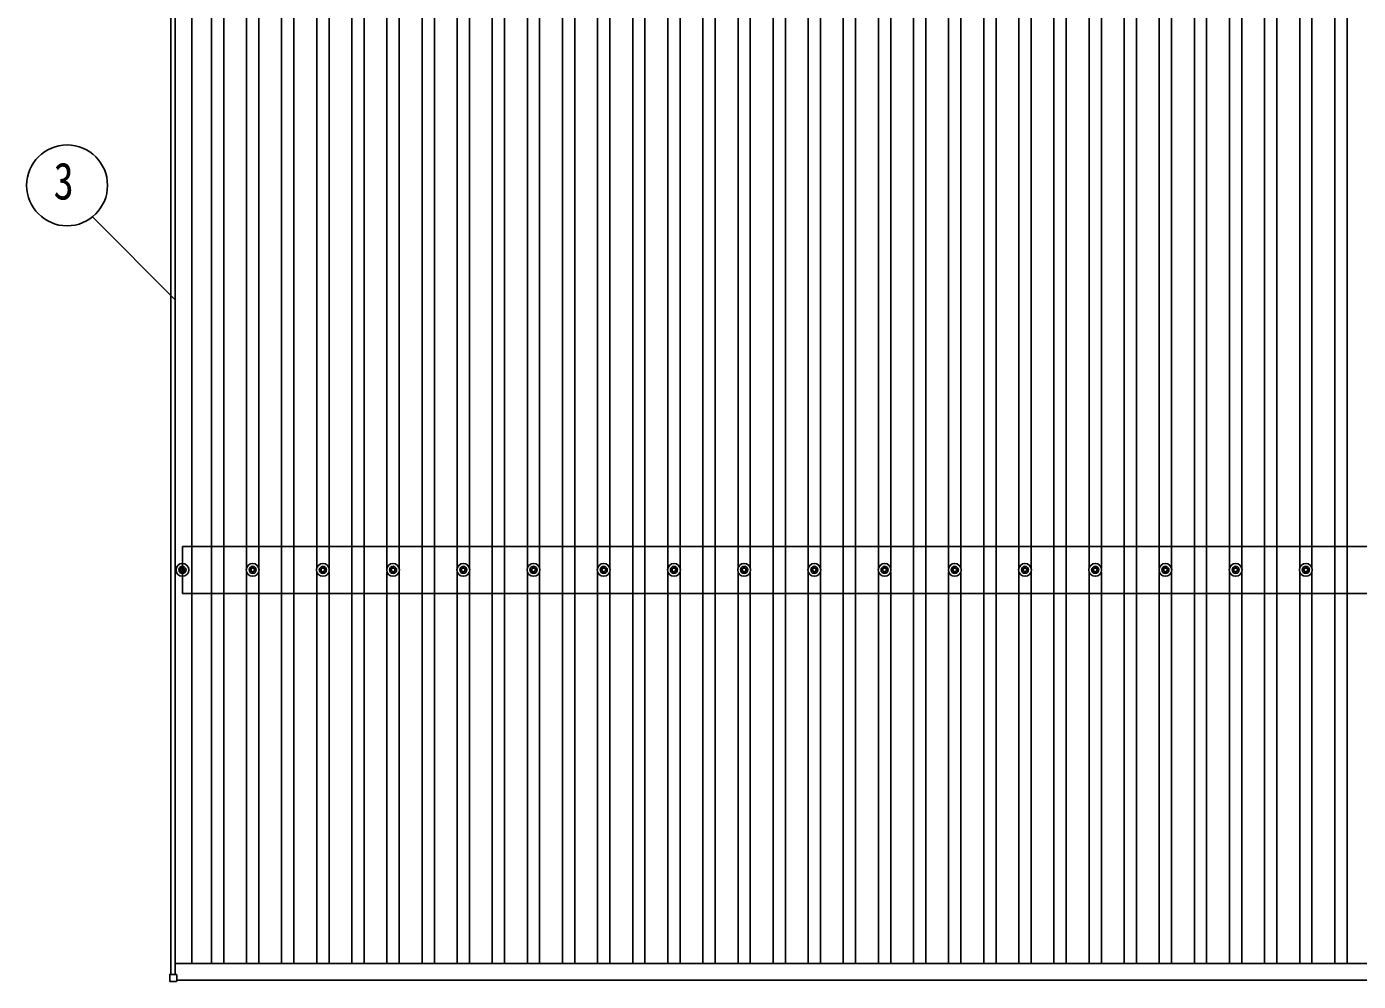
# Model space of a CAD drawing. Units: millimetres, scale not verified. Extents: x -16820 to 16820, y -11880 to 11880.
# Drawn here: x -12519 to -8726, y 3165 to 5884 of the extents above; entities that cross this region are included whole.
import ezdxf
from ezdxf.enums import TextEntityAlignment as Align

# ---------------------------------------------------------------- set-up
doc = ezdxf.new("R2010")
doc.units = ezdxf.units.MM
doc.header["$LTSCALE"] = 50
for name, color, linetype in [('0-4_YKK_13', 4, 'Continuous'), ('0-5_YKK_A1', 4, 'Continuous'), ('0-6_YKK_D', 6, 'Continuous')]:
    doc.layers.add(name, color=color, linetype=linetype)
doc.styles.add('ＭＳ ゴシック', font='')
doc.styles.get('ＭＳ ゴシック').set_extended_font_data('MS Gothic')

msp = doc.modelspace()

# ---------------------------------------------------------------- linework, layer by layer
at = {"layer": '0-4_YKK_13'}
for p, q in [((-12085.42, 4338.6), (-12081, 4338.6)), ((-12085.42, 4338.6), (-12081, 4338.6)), ((-12085.42, 4335.1), (-12081, 4335.1)), ((-12085.42, 4335.1), (-12081, 4335.1)), ((-12077.17, 4346.85), (-12077.17, 4342.43)), ((-12077.17, 4346.85), (-12077.17, 4342.43)), ((-12077.17, 4331.27), (-12077.17, 4326.85)), ((-12077.17, 4331.27), (-12077.17, 4326.85)), ((-12073.67, 4346.85), (-12073.67, 4342.43)), ((-12073.67, 4346.85), (-12073.67, 4342.43)), ((-12073.67, 4331.27), (-12073.67, 4326.85)), ((-12073.67, 4331.27), (-12073.67, 4326.85)), ((-12069.84, 4338.6), (-12065.42, 4338.6)), ((-12069.84, 4338.6), (-12065.42, 4338.6)), ((-12069.84, 4335.1), (-12065.42, 4335.1)), ((-12069.84, 4335.1), (-12065.42, 4335.1)), ((-11885.42, 4338.6), (-11881, 4338.6)), ((-11885.42, 4335.1), (-11881, 4335.1)), ((-11877.17, 4346.85), (-11877.17, 4342.43)), ((-11877.17, 4331.27), (-11877.17, 4326.85)), ((-11873.67, 4346.85), (-11873.67, 4342.43)), ((-11873.67, 4331.27), (-11873.67, 4326.85)), ((-11869.84, 4338.6), (-11865.42, 4338.6)), ((-11869.84, 4335.1), (-11865.42, 4335.1)), ((-11685.42, 4338.6), (-11681.01, 4338.6)), ((-11685.42, 4335.1), (-11681.01, 4335.1)), ((-11677.17, 4346.85), (-11677.17, 4342.43)), ((-11677.17, 4331.27), (-11677.17, 4326.85)), ((-11673.67, 4346.85), (-11673.67, 4342.43)), ((-11673.67, 4331.27), (-11673.67, 4326.85)), ((-11669.84, 4338.6), (-11665.43, 4338.6)), ((-11669.84, 4335.1), (-11665.43, 4335.1)), ((-11485.42, 4338.6), (-11481.01, 4338.6)), ((-11485.42, 4335.1), (-11481.01, 4335.1)), ((-11477.17, 4346.85), (-11477.17, 4342.43)), ((-11477.17, 4331.27), (-11477.17, 4326.85)), ((-11473.67, 4346.85), (-11473.67, 4342.43)), ((-11473.67, 4331.27), (-11473.67, 4326.85)), ((-11469.84, 4338.6), (-11465.43, 4338.6)), ((-11469.84, 4335.1), (-11465.43, 4335.1)), ((-11285.42, 4338.6), (-11281.01, 4338.6)), ((-11285.42, 4335.1), (-11281.01, 4335.1)), ((-11277.17, 4346.85), (-11277.17, 4342.43)), ((-11277.17, 4331.27), (-11277.17, 4326.85)), ((-11273.67, 4346.85), (-11273.67, 4342.43)), ((-11273.67, 4331.27), (-11273.67, 4326.85)), ((-11269.84, 4338.6), (-11265.43, 4338.6)), ((-11269.84, 4335.1), (-11265.43, 4335.1)), ((-11085.42, 4338.6), (-11081.01, 4338.6)), ((-11085.42, 4335.1), (-11081.01, 4335.1)), ((-11077.17, 4346.85), (-11077.17, 4342.43)), ((-11077.17, 4331.27), (-11077.17, 4326.85)), ((-11073.67, 4346.85), (-11073.67, 4342.43)), ((-11073.67, 4331.27), (-11073.67, 4326.85)), ((-11069.84, 4338.6), (-11065.43, 4338.6)), ((-11069.84, 4335.1), (-11065.43, 4335.1)), ((-10885.42, 4338.6), (-10881.01, 4338.6)), ((-10885.42, 4335.1), (-10881.01, 4335.1)), ((-10877.17, 4346.85), (-10877.17, 4342.43)), ((-10877.17, 4331.27), (-10877.17, 4326.85)), ((-10873.67, 4346.85), (-10873.67, 4342.43)), ((-10873.67, 4331.27), (-10873.67, 4326.85)), ((-10869.84, 4338.6), (-10865.43, 4338.6)), ((-10869.84, 4335.1), (-10865.43, 4335.1)), ((-10685.42, 4338.6), (-10681.01, 4338.6)), ((-10685.42, 4335.1), (-10681.01, 4335.1)), ((-10677.17, 4346.85), (-10677.17, 4342.43)), ((-10677.17, 4331.27), (-10677.17, 4326.85)), ((-10673.67, 4346.85), (-10673.67, 4342.43)), ((-10673.67, 4331.27), (-10673.67, 4326.85)), ((-10669.84, 4338.6), (-10665.43, 4338.6)), ((-10669.84, 4335.1), (-10665.43, 4335.1)), ((-10485.42, 4338.6), (-10481.01, 4338.6)), ((-10485.42, 4335.1), (-10481.01, 4335.1)), ((-10477.17, 4346.85), (-10477.17, 4342.43)), ((-10477.17, 4331.27), (-10477.17, 4326.85)), ((-10473.67, 4346.85), (-10473.67, 4342.43)), ((-10473.67, 4331.27), (-10473.67, 4326.85)), ((-10469.84, 4338.6), (-10465.43, 4338.6)), ((-10469.84, 4335.1), (-10465.43, 4335.1)), ((-10285.42, 4338.6), (-10281.01, 4338.6)), ((-10285.42, 4335.1), (-10281.01, 4335.1)), ((-10277.17, 4346.85), (-10277.17, 4342.43)), ((-10277.17, 4331.27), (-10277.17, 4326.85)), ((-10273.67, 4346.85), (-10273.67, 4342.43)), ((-10273.67, 4331.27), (-10273.67, 4326.85)), ((-10269.84, 4338.6), (-10265.43, 4338.6)), ((-10269.84, 4335.1), (-10265.43, 4335.1)), ((-10085.42, 4338.6), (-10081.01, 4338.6)), ((-10085.42, 4335.1), (-10081.01, 4335.1)), ((-10077.17, 4346.85), (-10077.17, 4342.43)), ((-10077.17, 4331.27), (-10077.17, 4326.85)), ((-10073.67, 4346.85), (-10073.67, 4342.43)), ((-10073.67, 4331.27), (-10073.67, 4326.85)), ((-10069.84, 4338.6), (-10065.43, 4338.6)), ((-10069.84, 4335.1), (-10065.43, 4335.1)), ((-9885.42, 4338.6), (-9881.01, 4338.6)), ((-9885.42, 4335.1), (-9881.01, 4335.1)), ((-9877.17, 4346.85), (-9877.17, 4342.43)), ((-9877.17, 4331.27), (-9877.17, 4326.85)), ((-9873.67, 4346.85), (-9873.67, 4342.43)), ((-9873.67, 4331.27), (-9873.67, 4326.85)), ((-9869.84, 4338.6), (-9865.43, 4338.6)), ((-9869.84, 4335.1), (-9865.43, 4335.1)), ((-9685.42, 4338.6), (-9681.01, 4338.6)), ((-9685.42, 4335.1), (-9681.01, 4335.1)), ((-9677.17, 4346.85), (-9677.17, 4342.43)), ((-9677.17, 4331.27), (-9677.17, 4326.85)), ((-9673.67, 4346.85), (-9673.67, 4342.43)), ((-9673.67, 4331.27), (-9673.67, 4326.85)), ((-9669.84, 4338.6), (-9665.43, 4338.6)), ((-9669.84, 4335.1), (-9665.43, 4335.1)), ((-9485.42, 4338.6), (-9481.01, 4338.6)), ((-9485.42, 4335.1), (-9481.01, 4335.1)), ((-9477.17, 4346.85), (-9477.17, 4342.43)), ((-9477.17, 4331.27), (-9477.17, 4326.85)), ((-9473.67, 4346.85), (-9473.67, 4342.43)), ((-9473.67, 4331.27), (-9473.67, 4326.85)), ((-9469.84, 4338.6), (-9465.43, 4338.6)), ((-9469.84, 4335.1), (-9465.43, 4335.1)), ((-9285.42, 4338.6), (-9281.01, 4338.6)), ((-9285.42, 4335.1), (-9281.01, 4335.1)), ((-9277.17, 4346.85), (-9277.17, 4342.43)), ((-9277.17, 4331.27), (-9277.17, 4326.85)), ((-9273.67, 4346.85), (-9273.67, 4342.43)), ((-9273.67, 4331.27), (-9273.67, 4326.85)), ((-9269.84, 4338.6), (-9265.43, 4338.6)), ((-9269.84, 4335.1), (-9265.43, 4335.1)), ((-9085.42, 4338.6), (-9081.01, 4338.6)), ((-9085.42, 4335.1), (-9081.01, 4335.1)), ((-9077.17, 4346.85), (-9077.17, 4342.43)), ((-9077.17, 4331.27), (-9077.17, 4326.85)), ((-9073.67, 4346.85), (-9073.67, 4342.43)), ((-9073.67, 4331.27), (-9073.67, 4326.85)), ((-9069.84, 4338.6), (-9065.43, 4338.6)), ((-9069.84, 4335.1), (-9065.43, 4335.1)), ((-8885.42, 4338.6), (-8881.01, 4338.6)), ((-8885.42, 4335.1), (-8881.01, 4335.1)), ((-8877.17, 4346.85), (-8877.17, 4342.43)), ((-8877.17, 4331.27), (-8877.17, 4326.85)), ((-8873.67, 4346.85), (-8873.67, 4342.43)), ((-8873.67, 4331.27), (-8873.67, 4326.85)), ((-8869.84, 4338.6), (-8865.43, 4338.6)), ((-8869.84, 4335.1), (-8865.43, 4335.1)), ((-12111.72, 3183.86), (-12111.72, 3165.86)), ((-12092.72, 3184.86), (-12110.72, 3184.86)), ((-12110.72, 3164.86), (-12092.72, 3164.86)), ((-12091.72, 3165.86), (-12091.72, 3183.86))]:
    msp.add_line(p, q, dxfattribs=at)
for centre, radius in [((-12075.42, 4336.85), 18.25), ((-12075.42, 4336.85), 18.25), ((-12075.42, 4336.85), 10.15), ((-12075.42, 4336.85), 10.15), ((-12075.42, 4336.85), 5.85), ((-12075.42, 4336.85), 5.85), ((-12075.42, 4336.85), 5.25), ((-12075.42, 4336.85), 5.25), ((-11875.42, 4336.85), 18.25), ((-11875.42, 4336.85), 10.15), ((-11875.42, 4336.85), 5.85), ((-11875.42, 4336.85), 5.25), ((-11675.42, 4336.85), 18.25), ((-11675.42, 4336.85), 10.15), ((-11675.42, 4336.85), 5.85), ((-11675.42, 4336.85), 5.25), ((-11475.42, 4336.85), 18.25), ((-11475.42, 4336.85), 10.15), ((-11475.42, 4336.85), 5.85), ((-11475.42, 4336.85), 5.25), ((-11275.42, 4336.85), 18.25), ((-11275.42, 4336.85), 10.15), ((-11275.42, 4336.85), 5.85), ((-11275.42, 4336.85), 5.25), ((-11075.42, 4336.85), 18.25), ((-11075.42, 4336.85), 10.15), ((-11075.42, 4336.85), 5.85), ((-11075.42, 4336.85), 5.25), ((-10875.42, 4336.85), 18.25), ((-10875.42, 4336.85), 10.15), ((-10875.42, 4336.85), 5.85), ((-10875.42, 4336.85), 5.25), ((-10675.42, 4336.85), 18.25), ((-10675.42, 4336.85), 10.15), ((-10675.42, 4336.85), 5.85), ((-10675.42, 4336.85), 5.25), ((-10475.42, 4336.85), 18.25), ((-10475.42, 4336.85), 10.15), ((-10475.42, 4336.85), 5.85), ((-10475.42, 4336.85), 5.25), ((-10275.42, 4336.85), 18.25), ((-10275.42, 4336.85), 10.15), ((-10275.42, 4336.85), 5.85), ((-10275.42, 4336.85), 5.25), ((-10075.42, 4336.85), 18.25), ((-10075.42, 4336.85), 10.15), ((-10075.42, 4336.85), 5.85), ((-10075.42, 4336.85), 5.25), ((-9875.42, 4336.85), 18.25), ((-9875.42, 4336.85), 10.15), ((-9875.42, 4336.85), 5.85), ((-9875.42, 4336.85), 5.25), ((-9675.42, 4336.85), 18.25), ((-9675.42, 4336.85), 10.15), ((-9675.42, 4336.85), 5.85), ((-9675.42, 4336.85), 5.25), ((-9475.42, 4336.85), 18.25), ((-9475.42, 4336.85), 10.15), ((-9475.42, 4336.85), 5.85), ((-9475.42, 4336.85), 5.25), ((-9275.42, 4336.85), 18.25), ((-9275.42, 4336.85), 10.15), ((-9275.42, 4336.85), 5.85), ((-9275.42, 4336.85), 5.25), ((-9075.42, 4336.85), 18.25), ((-9075.42, 4336.85), 10.15), ((-9075.42, 4336.85), 5.85), ((-9075.42, 4336.85), 5.25), ((-8875.42, 4336.85), 18.25), ((-8875.42, 4336.85), 10.15), ((-8875.42, 4336.85), 5.85), ((-8875.42, 4336.85), 5.25)]:
    msp.add_circle(centre, radius, dxfattribs=at)
for centre, start, end in [((-12110.72, 3183.86), 90, 180), ((-12110.72, 3165.86), 180, 270), ((-12092.72, 3183.86), 0, 90), ((-12092.72, 3165.86), 270, 0)]:
    msp.add_arc(centre, 1, start, end, dxfattribs=at)
at = {"layer": '0-5_YKK_A1'}
for p, q in [((-12108.42, 3184.86), (-12108.42, 8583.28)), ((-12096.42, 3184.86), (-12096.42, 8583.28)), ((-12048.42, 3216.16), (-12048.42, 8557.21)), ((-11992.92, 3216.14), (-11992.92, 8557.21)), ((-11957.92, 3216.14), (-11957.92, 8557.21)), ((-11792.92, 3216.14), (-11792.92, 8557.21)), ((-11757.92, 3216.14), (-11757.92, 8557.21)), ((-11592.92, 3216.14), (-11592.92, 8557.21)), ((-11557.92, 3216.14), (-11557.92, 8557.21)), ((-11392.92, 3216.14), (-11392.92, 8557.21)), ((-11357.92, 3216.14), (-11357.92, 8557.21)), ((-11192.92, 3216.14), (-11192.92, 8557.21)), ((-11157.92, 3216.14), (-11157.92, 8557.21)), ((-10992.92, 3216.14), (-10992.92, 8557.21)), ((-10957.92, 3216.14), (-10957.92, 8557.21)), ((-10792.92, 3216.14), (-10792.92, 8557.21)), ((-10757.92, 3216.14), (-10757.92, 8557.21)), ((-10592.92, 3216.14), (-10592.92, 8557.21)), ((-10557.92, 3216.14), (-10557.92, 8557.21)), ((-10392.92, 3216.14), (-10392.92, 8557.21)), ((-10357.92, 3216.14), (-10357.92, 8557.21)), ((-10192.92, 3216.14), (-10192.92, 8557.21)), ((-10157.92, 3216.14), (-10157.92, 8557.21)), ((-9992.92, 3216.14), (-9992.92, 8557.21)), ((-9957.92, 3216.14), (-9957.92, 8557.21)), ((-9792.92, 3216.14), (-9792.92, 8557.21)), ((-9757.92, 3216.14), (-9757.92, 8557.21)), ((-9592.92, 3216.14), (-9592.92, 8557.21)), ((-9557.92, 3216.14), (-9557.92, 8557.21)), ((-9392.92, 3216.14), (-9392.92, 8557.21)), ((-9357.92, 3216.14), (-9357.92, 8557.21)), ((-9192.92, 3216.14), (-9192.92, 8557.21)), ((-9157.92, 3216.14), (-9157.92, 8557.21)), ((-8992.92, 3216.14), (-8992.92, 8557.21)), ((-8957.92, 3216.14), (-8957.92, 8557.21)), ((-8792.92, 3216.14), (-8792.92, 8557.21)), ((-8757.92, 3216.14), (-8757.92, 8557.21)), ((-11892.92, 4342.03), (-11892.92, 7431.67)), ((-11857.92, 4342.03), (-11857.92, 7431.67)), ((-11692.92, 4342.03), (-11692.92, 7431.66)), ((-11657.92, 4342.03), (-11657.92, 7431.68)), ((-11492.92, 4342.03), (-11492.92, 7431.66)), ((-11457.92, 4342.03), (-11457.92, 7431.68)), ((-11292.92, 4342.03), (-11292.92, 7431.66)), ((-11257.92, 4342.03), (-11257.92, 7431.68)), ((-11092.92, 4342.03), (-11092.92, 7431.66)), ((-11057.92, 4342.03), (-11057.92, 7431.68)), ((-10892.92, 4342.03), (-10892.92, 7431.66)), ((-10857.92, 4342.03), (-10857.92, 7431.68)), ((-10692.92, 4342.03), (-10692.92, 7431.66)), ((-10657.92, 4342.03), (-10657.92, 7431.68)), ((-10492.92, 4342.03), (-10492.92, 7431.66)), ((-10457.92, 4342.03), (-10457.92, 7431.68)), ((-10292.92, 4342.03), (-10292.92, 7431.66)), ((-10257.92, 4342.03), (-10257.92, 7431.68)), ((-10092.92, 4342.03), (-10092.92, 7431.66)), ((-10057.92, 4342.03), (-10057.92, 7431.68)), ((-9892.92, 4342.03), (-9892.92, 7431.66)), ((-9857.92, 4342.03), (-9857.92, 7431.68)), ((-9692.92, 4342.03), (-9692.92, 7431.66)), ((-9657.92, 4342.03), (-9657.92, 7431.68)), ((-9492.92, 4342.03), (-9492.92, 7431.66)), ((-9457.92, 4342.03), (-9457.92, 7431.68)), ((-9292.92, 4342.03), (-9292.92, 7431.66)), ((-9257.92, 4342.03), (-9257.92, 7431.68)), ((-9092.92, 4342.03), (-9092.92, 7431.66)), ((-9057.92, 4342.03), (-9057.92, 7431.68)), ((-8892.92, 4342.03), (-8892.92, 7431.66)), ((-8857.92, 4342.03), (-8857.92, 7431.68)), ((-4875, 4403.85), (-12075.42, 4403.85)), ((-12075.42, 4269.85), (-12075.42, 4403.85)), ((-11892.92, 3216.14), (-11892.92, 4331.67)), ((-11857.92, 3216.14), (-11857.92, 4331.67)), ((-11692.92, 3216.14), (-11692.92, 4331.67)), ((-11657.92, 3216.14), (-11657.92, 4331.67)), ((-11492.92, 3216.14), (-11492.92, 4331.67)), ((-11457.92, 3216.14), (-11457.92, 4331.67)), ((-11292.92, 3216.14), (-11292.92, 4331.67)), ((-11257.92, 3216.14), (-11257.92, 4331.67)), ((-11092.92, 3216.14), (-11092.92, 4331.67)), ((-11057.92, 3216.14), (-11057.92, 4331.67)), ((-10892.92, 3216.14), (-10892.92, 4331.67)), ((-10857.92, 3216.14), (-10857.92, 4331.67)), ((-10692.92, 3216.14), (-10692.92, 4331.67)), ((-10657.92, 3216.14), (-10657.92, 4331.67)), ((-10492.92, 3216.14), (-10492.92, 4331.67)), ((-10457.92, 3216.14), (-10457.92, 4331.67)), ((-10292.92, 3216.14), (-10292.92, 4331.67)), ((-10257.92, 3216.14), (-10257.92, 4331.67)), ((-10092.92, 3216.14), (-10092.92, 4331.67)), ((-10057.92, 3216.14), (-10057.92, 4331.67)), ((-9892.92, 3216.14), (-9892.92, 4331.67)), ((-9857.92, 3216.14), (-9857.92, 4331.67)), ((-9692.92, 3216.14), (-9692.92, 4331.67)), ((-9657.92, 3216.14), (-9657.92, 4331.67)), ((-9492.92, 3216.14), (-9492.92, 4331.67)), ((-9457.92, 3216.14), (-9457.92, 4331.67)), ((-9292.92, 3216.14), (-9292.92, 4331.67)), ((-9257.92, 3216.14), (-9257.92, 4331.67)), ((-9092.92, 3216.14), (-9092.92, 4331.67)), ((-9057.92, 3216.14), (-9057.92, 4331.67)), ((-8892.92, 3216.14), (-8892.92, 4331.67)), ((-8857.92, 3216.14), (-8857.92, 4331.67)), ((-4875, 4269.85), (-12075.42, 4269.85)), ((-12096.42, 3216.14), (-4850.42, 3216.14)), ((-12091.72, 3168.16), (-6685.42, 3168.16))]:
    msp.add_line(p, q, dxfattribs=at)
at = {"layer": '0-6_YKK_D'}
msp.add_line((-12332.13, 5341.98), (-12094.07, 5103.92), dxfattribs=at)
msp.add_circle((-12404.09, 5431.95), 115.2, dxfattribs=at)

# ---------------------------------------------------------------- texts
at = {"layer": '0-6_YKK_D', "style": 'ＭＳ ゴシック', "width": 0.8}
msp.add_text('3', height=105.6, dxfattribs=at).set_placement((-12442.49, 5359.95), align=Align.BOTTOM_LEFT)

doc.saveas('drawing.dxf')
